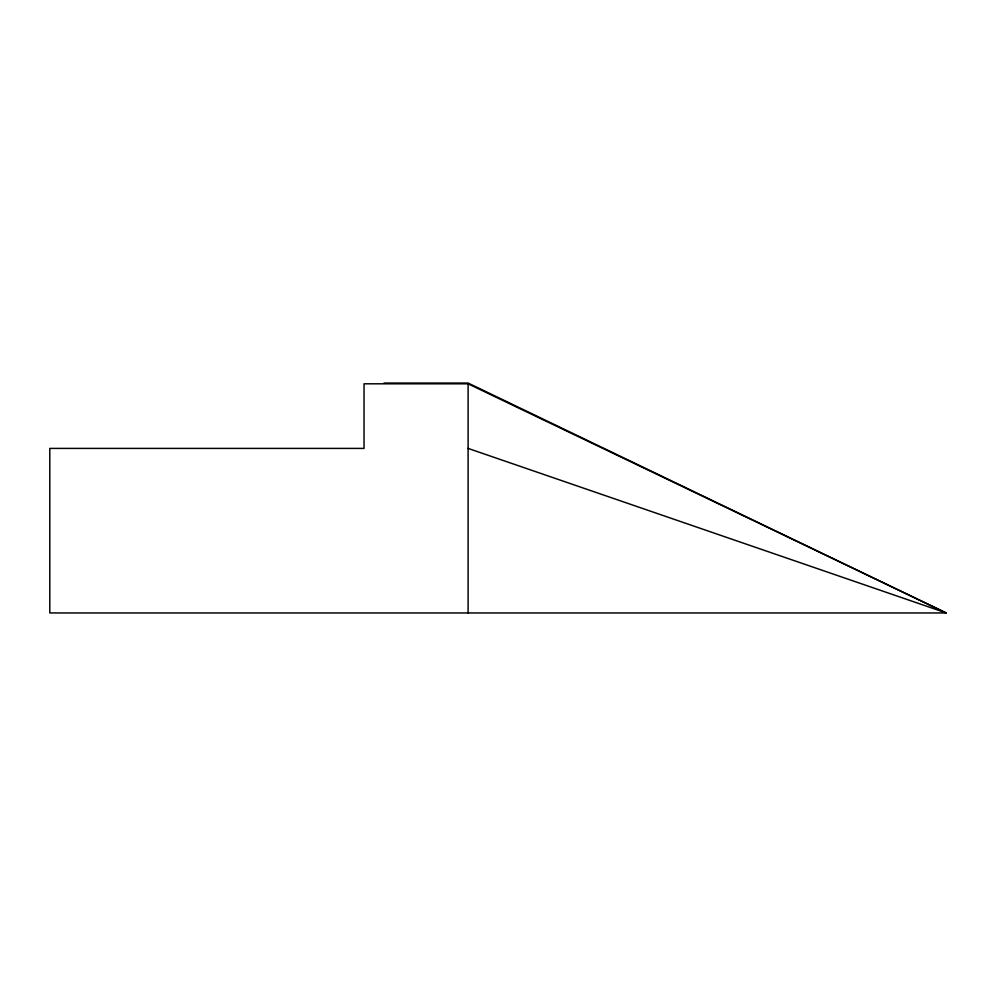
<?xml version="1.0" encoding="UTF-8"?>
<svg xmlns="http://www.w3.org/2000/svg" width="996" height="996" viewBox="0 0 996 996"><rect width="100%" height="100%" fill="white"/><g stroke="black" fill="none" stroke-linecap="round" stroke-linejoin="round"><path stroke-width="1.49" d="M383.995 383.049L468.108 383.049L946.2 612.951L49.8 612.951L49.8 448.412L364.038 448.412L364.038 383.809L468.108 383.809L946.2 612.951L468.108 448.412M468.108 383.809L468.108 612.951"/></g></svg>
